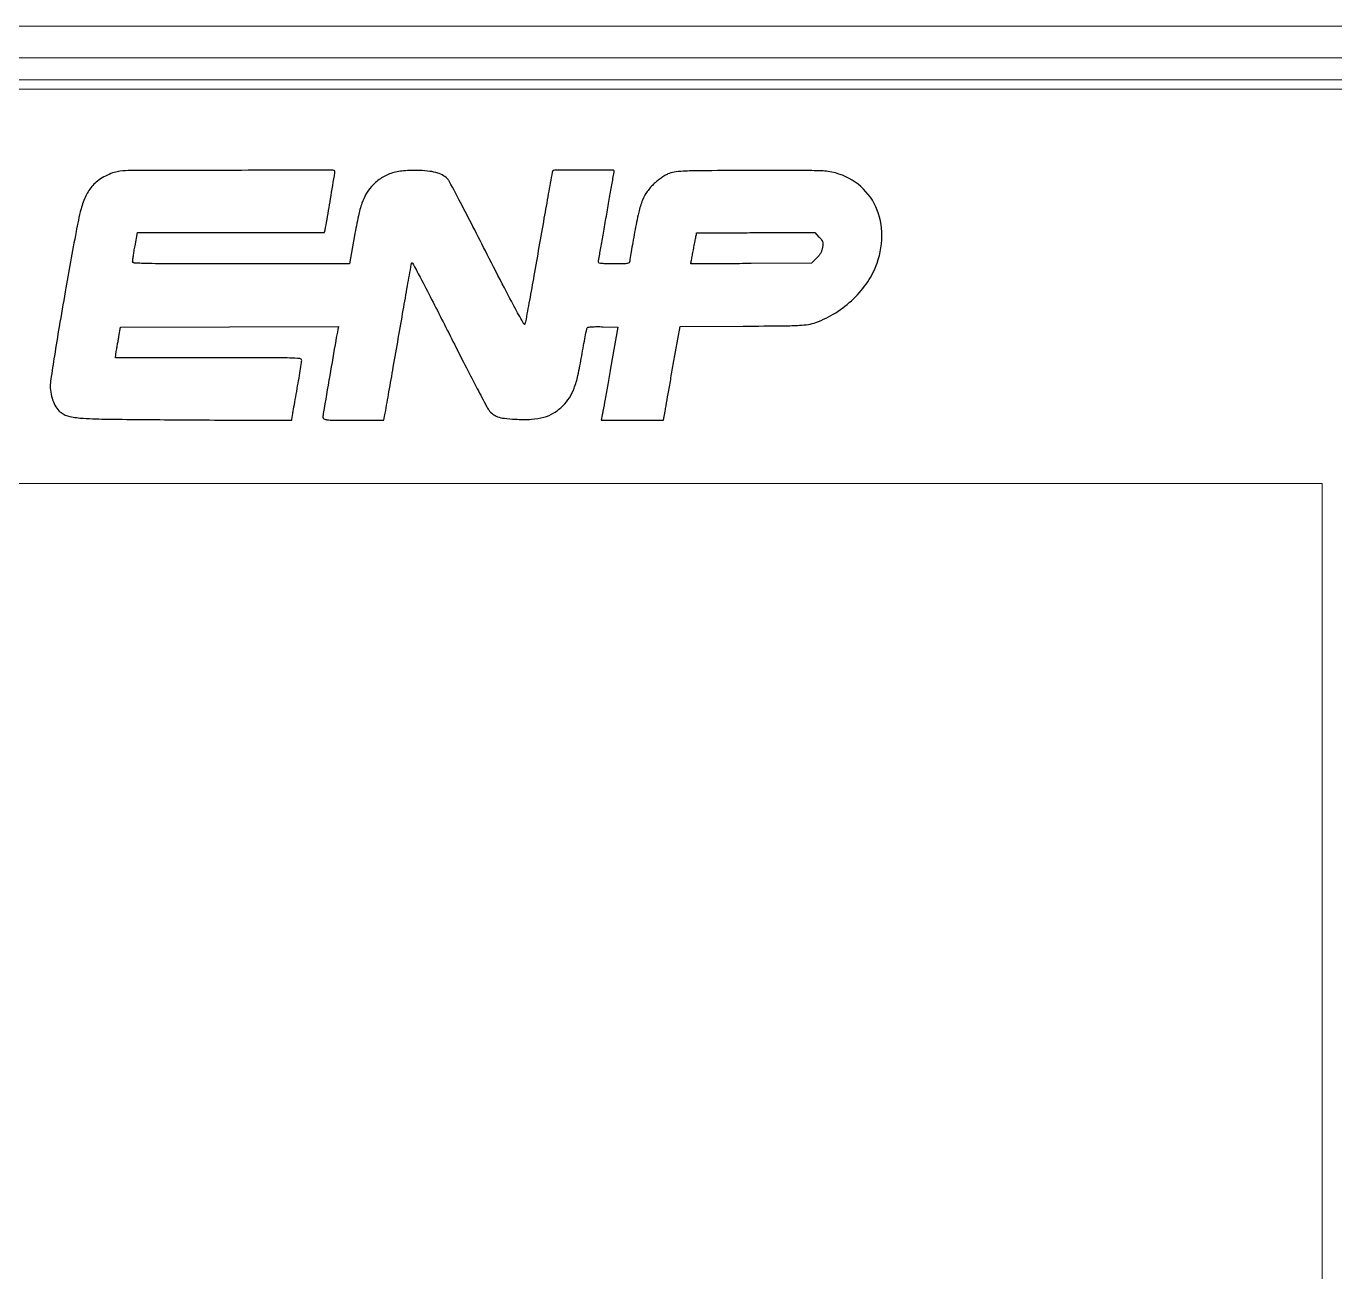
# Model space of a CAD drawing. Header units: millimetres. Extents: x 8533 to 164433, y 5768 to 115327.
# Drawn here: x 32898.1 to 33174.8, y 106308.8 to 106572.2 of the extents above; entities that cross this region are included whole.
import ezdxf

# ---------------------------------------------------------------- set-up
doc = ezdxf.new("R2010")
doc.units = ezdxf.units.MM
doc.header["$LTSCALE"] = 250

msp = doc.modelspace()

# ---------------------------------------------------------------- linework, layer by layer
at = {"color": 7, "linetype": 'Continuous', "lineweight": 20}
for p, q in [((33415.46, 106572.2, -0.34), (32422.04, 106572.2, -0.34)), ((33415.46, 106565.54, -0.34), (32422.04, 106565.54, -0.34)), ((32422.04, 106560.87, -0.34), (33415.46, 106560.87, -0.34)), ((32422.04, 106558.87, -0.34), (33415.46, 106558.87, -0.34)), ((33172.1, 106475.53, -0.34), (32665.4, 106475.53, -0.34)), ((33172.1, 106202.17, -0.34), (33172.1, 106475.53, -0.34))]:
    msp.add_line(p, q, dxfattribs=at)
at = {"elevation": -0.34}
for points in [[(32917.34, 106541.44, 0.048095), (32915.98, 106541.04, 0.030821), (32914.5, 106540.32, 0.031002), (32913.14, 106539.45, 0.054111), (32912.15, 106538.54, 0.067653), (32910.69, 106536.34, 0.049375), (32909.67, 106533.58, 0.018122), (32908.61, 106528.76, 0.001478), (32906.33, 106516.06, 0.001543), (32905.05, 106508.67, 0.002682), (32904.04, 106502.52, 0.001686), (32903.27, 106497.55, 0.038134), (32903.16, 106496.11, 0.047673), (32903.33, 106494.4, 0.048888), (32903.81, 106492.78, 0.052944), (32904.55, 106491.41, 0.091007), (32905.45, 106490.5, 0.099178), (32907.32, 106489.68, 0.038733), (32910.12, 106489.3, 0.012105), (32915.38, 106489.12, 0.000717), (32931.32, 106488.98, 0.000534), (32940.1, 106488.93, 0.00089), (32947.49, 106488.9, 0.000032), (32954.16, 106488.89, 0.414612), (32954.22, 106488.95, -0.042968), (32954.23, 106489.05, -0.000076), (32954.53, 106490.78, -0.000574), (32954.86, 106492.72, -0.000355), (32955.27, 106495, 0.001628), (32955.67, 106497.31, 0.002355), (32956.01, 106499.35, 0.001208), (32956.29, 106501.09, 0.038775), (32956.32, 106501.52, 0.388372), (32955.96, 106501.91, 0.014622), (32953.79, 106502.04, 0.007235), (32949.62, 106502.11, 0.000402), (32936.63, 106502.12), (32916.94, 106502.12), (32917.13, 106503.39, -0.002953), (32917.23, 106504.02, -0.001201), (32917.37, 106504.87, -0.001189), (32917.53, 106505.78, -0.001515), (32917.68, 106506.62), (32918.03, 106508.58), (32941.09, 106508.65), (32964.14, 106508.73), (32963.99, 106508.05, 0.012205), (32963.54, 106505.78, 0.000616), (32962.25, 106498.33, 0.000209), (32960.89, 106490.35, 0.042166), (32960.82, 106489.55, 0.270685), (32961.04, 106489.18, 0.103587), (32961.64, 106488.99, 0.023834), (32963, 106488.91, 0.001301), (32967.26, 106488.9), (32973.69, 106488.9), (32973.86, 106489.73, 0.007024), (32973.98, 106490.36, 0.00007), (32974.78, 106494.9, 0.000229), (32975.7, 106500.13, 0.000148), (32976.75, 106506.17, -0.00019), (32977.8, 106512.18, -0.000307), (32978.7, 106517.29, -0.000035), (32979.5, 106521.84, -0.026458), (32979.55, 106522.08, -0.67091), (32979.77, 106522.1, -0.002644), (32981.37, 106519.13, -0.00397), (32983.8, 106514.43, -0.000597), (32988.61, 106504.97, 0.001323), (32991.17, 106499.95, 0.001956), (32993.44, 106495.56, 0.000876), (32995.4, 106491.83, 0.038332), (32995.87, 106491.08, 0.063362), (32996.74, 106490.18, 0.085563), (32997.73, 106489.63, 0.056738), (32999.13, 106489.3, 0.014249), (33001.48, 106489.11, 0.026367), (33004.91, 106489.1, 0.056068), (33007.53, 106489.54, 0.067875), (33009.66, 106490.46, 0.059802), (33011.56, 106491.96, 0.054048), (33012.93, 106493.66, 0.052293), (33013.92, 106495.64, 0.036334), (33014.72, 106498.34, 0.011375), (33015.53, 106502.49, -0.00228), (33015.91, 106504.67, -0.003478), (33016.27, 106506.55, -0.001272), (33016.59, 106508.17, -0.089182), (33016.69, 106508.43, -0.226868), (33016.9, 106508.57, -0.013944), (33017.67, 106508.64, -0.016505), (33018.69, 106508.68, -0.007591), (33020.03, 106508.66), (33023.17, 106508.58), (33021.63, 106499.87, -0.000163), (33021.03, 106496.45, -0.000226), (33020.48, 106493.38, -0.000139), (33020.02, 106490.8, -0.002859), (33019.88, 106490.03), (33019.66, 106488.9), (33026.25, 106488.9), (33032.84, 106488.9), (33033.17, 106490.78, -0.000312), (33033.37, 106491.93, -0.000038), (33033.81, 106494.46, -0.000045), (33034.34, 106497.47, -0.000037), (33034.9, 106500.68), (33036.32, 106508.7), (33049.7, 106508.79, 0.000794), (33058.36, 106508.86, 0.010328), (33061.57, 106508.96, 0.028597), (33063.46, 106509.16, 0.044277), (33065.04, 106509.57, 0.055491), (33069.23, 106511.61, 0.051198), (33073, 106514.58, 0.052245), (33076.01, 106518.17, 0.063879), (33077.98, 106522.09, 0.093672), (33078.99, 106528.7, 0.113669), (33077.37, 106534.73, 0.12005), (33073.37, 106539.22, 0.113001), (33067.67, 106541.49, 0.033475), (33066.26, 106541.62, 0.002107), (33062.07, 106541.69, 0.002885), (33056.82, 106541.72, 0.001637), (33050.45, 106541.7, 0.000638), (33040.54, 106541.63, 0.009022), (33037, 106541.54, 0.025789), (33035.05, 106541.35, 0.071393), (33033.74, 106540.96, 0.030118), (33033.09, 106540.61, 0.014725), (33032.31, 106540.1, 0.01455), (33031.53, 106539.51, 0.020433), (33030.87, 106538.94, 0.049202), (33029.39, 106537.26, 0.059768), (33028.38, 106535.42, 0.040271), (33027.58, 106532.87, 0.010545), (33026.72, 106528.66, 0.001595), (33026.33, 106526.47, 0.002321), (33026, 106524.53, 0.00115), (33025.73, 106522.88, 0.039996), (33025.7, 106522.49, -0.233646), (33025.55, 106522.19, -0.122744), (33025.17, 106522.03, -0.037353), (33024.35, 106521.95, -0.003702), (33022.39, 106521.94, -0.005459), (33020.77, 106521.96, -0.023382), (33019.81, 106522.02, -0.036467), (33019.23, 106522.13, -0.339635), (33019.09, 106522.32, -0.041933), (33019.11, 106522.62, -0.000247), (33019.57, 106525.33, -0.001039), (33020.11, 106528.42, -0.000661), (33020.74, 106532.01, 0.000361), (33021.37, 106535.59, 0.000581), (33021.9, 106538.65, 0.000084), (33022.37, 106541.36, 0.039593), (33022.39, 106541.54, 0.417413), (33022.18, 106541.75, 0.000595), (33015.95, 106541.76, 0.000697), (33009.76, 106541.75, 0.259119), (33009.37, 106541.53, 0.093913), (33009.3, 106541.34, 0.000099), (33008.47, 106536.74, 0.000953), (33007.55, 106531.6, 0.000585), (33006.49, 106525.54, -0.000671), (33005.42, 106519.46, -0.001063), (33004.48, 106514.25, -0.000224), (33003.65, 106509.67, -0.048946), (33003.53, 106509.25, -0.633668), (33003.29, 106509.23, -0.00229), (33001.55, 106512.41, -0.005004), (32999.19, 106516.87, -0.001359), (32995.54, 106523.96, 0.000953), (32992.53, 106529.85, 0.001494), (32989.91, 106534.9, 0.000376), (32987.6, 106539.3, 0.057095), (32987.28, 106539.77, 0.077069), (32986.33, 106540.58, 0.060675), (32985.09, 106541.15, 0.046128), (32983.45, 106541.51, 0.020589), (32981.24, 106541.7, 0.032492), (32977.87, 106541.62, 0.059139), (32975.17, 106541.06, 0.068647), (32972.96, 106539.96, 0.06325), (32971.05, 106538.28, 0.052218), (32969.91, 106536.66, 0.045308), (32969.06, 106534.77, 0.029913), (32968.32, 106532.12, 0.008494), (32967.5, 106527.92), (32966.42, 106521.94), (32943.5, 106521.94, -0.000427), (32929.46, 106521.95, -0.005115), (32924.04, 106522.02, -0.00514), (32920.89, 106522.12, -0.401753), (32920.58, 106522.45, -0.03469), (32920.6, 106522.78, -0.002824), (32920.73, 106523.63, -0.003786), (32920.89, 106524.64, -0.002903), (32921.08, 106525.75), (32921.58, 106528.55), (32941.35, 106528.55, 0.000356), (32948.93, 106528.55, 0.000593), (32955.32, 106528.57, 0.000015), (32961.1, 106528.59, 0.348454), (32961.14, 106528.62, 0.013385), (32961.57, 106530.72, 0.001378), (32962.42, 106535.71, 0.000166), (32963.36, 106541.29, 0.168407), (32963.31, 106541.54, 0.274408), (32962.93, 106541.77, 0.000062), (32940.86, 106541.72, 0.000281), (32919.62, 106541.67, 0.047891)], [(33065.7, 106527.63, -0.025353), (33066.2, 106527.08, -0.087335), (33066.43, 106526.66, -0.089767), (33066.51, 106526.2, -0.027701), (33066.45, 106525.48, -0.041829), (33066.31, 106524.85, -0.048233), (33066.08, 106524.28, -0.044566), (33065.72, 106523.74, -0.028458), (33065.21, 106523.17), (33064.13, 106522.09), (33051.37, 106522.01, -0.000624), (33046.48, 106521.98, -0.001042), (33042.36, 106521.97, -0.000044), (33038.65, 106521.97, -0.414149), (33038.61, 106522.01, -0.045777), (33038.62, 106522.07, -0.000119), (33038.79, 106522.99, -0.000745), (33038.98, 106524.03, -0.000464), (33039.21, 106525.24, 0.000413), (33039.44, 106526.46, 0.000665), (33039.64, 106527.49, 0.000095), (33039.81, 106528.41, 0.045931), (33039.81, 106528.47, -0.412397), (33039.84, 106528.5, -0.000036), (33043.48, 106528.53, -0.000947), (33047.51, 106528.54, -0.000568), (33052.3, 106528.55), (33064.79, 106528.55)]]:
    msp.add_lwpolyline(points, format="xyb", close=True, dxfattribs=at)

doc.saveas('drawing.dxf')
